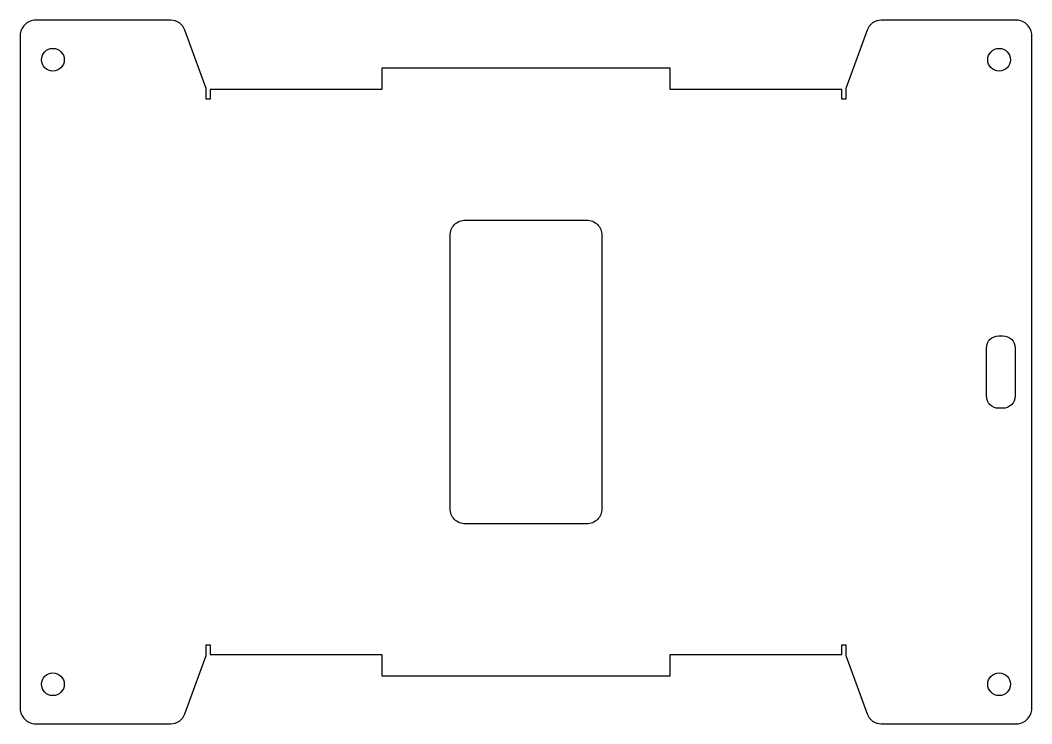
# Model space of a CAD drawing. Header units: millimetres. Extents: x -48 to 86, y -6 to 86.
import ezdxf

# ---------------------------------------------------------------- set-up
doc = ezdxf.new("R2010")
doc.units = ezdxf.units.MM

msp = doc.modelspace()

# ---------------------------------------------------------------- linework, layer by layer
for points in [[(0, 2.8), (0, 0), (38, 0), (38, 2.8), (60.63, 2.8), (60.63, 4.05), (61.13, 4.05), (61.13, 2.67), (63.93, -5.02, 0.315299), (65.81, -6.33), (83.63, -6.33, 0.414214), (85.63, -4.33), (85.63, 84.33, 0.414214), (83.63, 86.33), (65.81, 86.33, 0.315299), (63.93, 85.02), (61.13, 77.33), (61.13, 75.95), (60.63, 75.95), (60.63, 77.2), (38, 77.2), (38, 80), (0, 80), (0, 77.2), (-22.63, 77.2), (-22.63, 75.95), (-23.13, 75.95), (-23.13, 77.33), (-25.93, 85.02, 0.315299), (-27.81, 86.33), (-45.63, 86.33, 0.414214), (-47.63, 84.33), (-47.63, -4.33, 0.414214), (-45.63, -6.33), (-27.81, -6.33, 0.315299), (-25.93, -5.02), (-23.13, 2.67), (-23.13, 4.05), (-22.63, 4.05), (-22.63, 2.8)], [(9, 22), (9, 58, -0.414214), (11, 60), (27, 60, -0.414214), (29, 58), (29, 22, -0.414214), (27, 20), (11, 20, -0.414214)], [(81.83, 35.22), (81.27, 35.22, -0.414214), (79.67, 36.82), (79.67, 43.18, -0.414214), (81.27, 44.77), (81.83, 44.77, -0.414214), (83.43, 43.18), (83.43, 36.82, -0.414214)]]:
    msp.add_lwpolyline(points, format="xyb", close=True)
for centre in [(-43.33, 81.13), (81.33, 81.13), (-43.33, -1.13), (81.33, -1.13)]:
    msp.add_circle(centre, 1.5)

doc.saveas('drawing.dxf')
